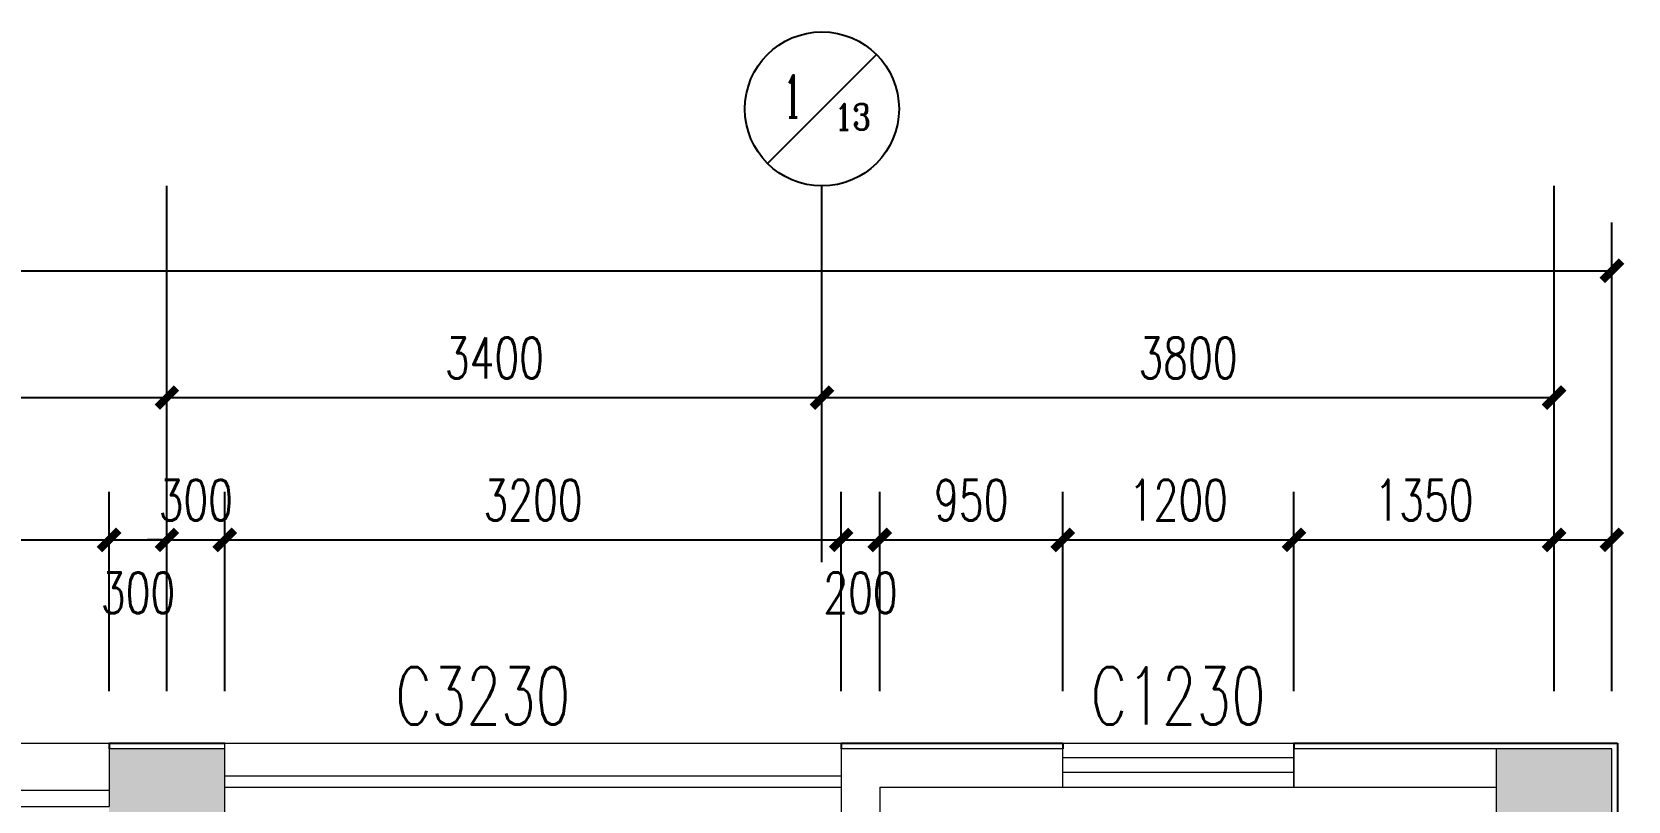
# Model space of a CAD drawing. Header units: millimetres. Extents: x 164760 to 3716174, y -1766400 to 11969.
# Drawn here: x 3569716 to 3578001, y -1697872 to -1693877 of the extents above; entities that cross this region are included whole.
import ezdxf
from ezdxf.enums import TextEntityAlignment as Align

# ---------------------------------------------------------------- set-up
doc = ezdxf.new("R2010")
doc.units = ezdxf.units.MM
doc.header["$LTSCALE"] = 1000
doc.layers.get('0').update_dxf_attribs({"color": 253, "linetype": 'CONTINUOUS'})
doc.layers.get('Defpoints').update_dxf_attribs({"color": 250, "linetype": 'CONTINUOUS', "lineweight": 0})
for name, color, linetype in [('AXIS', 253, 'CONTINUOUS'), ('AXIS_TEXT', 253, 'CONTINUOUS'), ('PUB_DIM', 253, 'CONTINUOUS'), ('SURFACE', 253, 'CONTINUOUS'), ('WINDOW_TEXT', 253, 'CONTINUOUS')]:
    doc.layers.add(name, color=color, linetype=linetype)
for name, color, linetype, lineweight in [('COLUMN', 253, 'CONTINUOUS', 0), ('PUB_HATCH', 253, 'CONTINUOUS', 0), ('WALL', 253, 'CONTINUOUS', 0), ('WINDOW', 253, 'CONTINUOUS', 0)]:
    doc.layers.add(name, color=color, linetype=linetype, lineweight=lineweight)
doc.styles.add('_TCH_AXIS', font='COMPLEX', dxfattribs={"bigfont": 'GBCBIG'})
doc.styles.add('_TCH_DIM_T3', font='SIMPLEX', dxfattribs={"width": 0.705882, "bigfont": 'GBCBIG'})
doc.styles.add('_TCH_WINDOW', font='SIMPLEX', dxfattribs={"bigfont": 'GBCBIG'})
doc.dimstyles.new('_TCH_ARCH&&100', dxfattribs={"dimtxt": 212.5, "dimasz": 100, "dimexe": 250, "dimexo": 300, "dimgap": 100, "dimtad": 1, "dimdec": 0, "dimzin": 0, "dimdsep": 46, "dimtxsty": '_TCH_DIM_T3', "dimblk": 'ARCHTICK', "dimcen": 0.09, "dimclrt": 7, "dimazin": 2, "dimtfac": 1, "dimtdec": 0, "dimtix": 1, "dimtmove": 2, "dimatfit": 3, "dimtolj": 1, "dimtzin": 0, "dimarcsym": 0})

# ---------------------------------------------------------------- blocks, each defined once
blk = doc.blocks.new('_ArchTick')
at = {"color": 2, "linetype": 'ByBlock', "const_width": 0.4}
blk.add_lwpolyline([(-0.5, -0.5), (0.5, 0.5)], dxfattribs=at)
blk = doc.blocks.new('*D590')
at = {"layer": 'AXIS', "color": 0, "lineweight": -2, "transparency": 16777216}
for p, q in [((3483716.8, -1696637.6), (3483716.8, -1694867.8)), ((3577916.8, -1696637.6), (3577916.8, -1694867.8)), ((3483716.8, -1695117.8), (3577916.8, -1695117.8))]:
    blk.add_line(p, q, dxfattribs=at)
at = {"layer": 'Defpoints', "color": 0, "transparency": 16777216}
for p in [(3577916.8, -1695117.8), (3483716.8, -1696937.6), (3577916.8, -1696937.6)]:
    blk.add_point(p, dxfattribs=at)
at = {"layer": 'AXIS', "color": 0, "lineweight": -2, "transparency": 16777216, "xscale": 100, "yscale": 100, "zscale": 100, "rotation": 180}
blk.add_blockref('_ArchTick', (3483716.8, -1695117.8), dxfattribs=at)
at = {"layer": 'AXIS', "color": 0, "lineweight": -2, "transparency": 16777216, "xscale": 100, "yscale": 100, "zscale": 100}
blk.add_blockref('_ArchTick', (3577916.8, -1695117.8), dxfattribs=at)
at = {"layer": 'AXIS', "color": 7, "transparency": 16777216, "insert": (3530816.8, -1694911.5), "char_height": 212.5, "attachment_point": 5, "style": '_TCH_DIM_T3'}
blk.add_mtext('\\A1;94200', dxfattribs=at)
blk = doc.blocks.new('*D430')
at = {"layer": 'Defpoints', "color": 0, "transparency": 16777216}
for p in [(3570116.8, -1696515.6), (3566916.8, -1697600.6), (3570116.8, -1697600.6)]:
    blk.add_point(p, dxfattribs=at)
at = {"layer": 'PUB_DIM', "color": 0, "lineweight": -2, "transparency": 16777216}
for p, q in [((3566916.8, -1697300.6), (3566916.8, -1696265.6)), ((3570116.8, -1697300.6), (3570116.8, -1696265.6)), ((3566916.8, -1696515.6), (3570116.8, -1696515.6))]:
    blk.add_line(p, q, dxfattribs=at)
at = {"layer": 'PUB_DIM', "color": 0, "lineweight": -2, "transparency": 16777216, "xscale": 100, "yscale": 100, "zscale": 100, "rotation": 180}
blk.add_blockref('_ArchTick', (3566916.8, -1696515.6), dxfattribs=at)
at = {"layer": 'PUB_DIM', "color": 0, "lineweight": -2, "transparency": 16777216, "xscale": 100, "yscale": 100, "zscale": 100}
blk.add_blockref('_ArchTick', (3570116.8, -1696515.6), dxfattribs=at)
at = {"layer": 'PUB_DIM', "color": 7, "transparency": 16777216, "insert": (3568516.8, -1696309.3), "char_height": 212.5, "attachment_point": 5, "style": '_TCH_DIM_T3'}
blk.add_mtext('\\A1;3200', dxfattribs=at)
blk = doc.blocks.new('*D431')
at = {"layer": 'Defpoints', "color": 0, "transparency": 16777216}
for p in [(3570416.8, -1696515.6), (3570116.8, -1697600.6), (3570416.8, -1697600.6)]:
    blk.add_point(p, dxfattribs=at)
at = {"layer": 'PUB_DIM', "color": 0, "lineweight": -2, "transparency": 16777216}
for p, q in [((3570116.8, -1697300.6), (3570116.8, -1696265.6)), ((3570416.8, -1697300.6), (3570416.8, -1696265.6)), ((3570116.8, -1696515.6), (3570416.8, -1696515.6))]:
    blk.add_line(p, q, dxfattribs=at)
at = {"layer": 'PUB_DIM', "color": 0, "lineweight": -2, "transparency": 16777216, "xscale": 100, "yscale": 100, "zscale": 100, "rotation": 180}
blk.add_blockref('_ArchTick', (3570116.8, -1696515.6), dxfattribs=at)
at = {"layer": 'PUB_DIM', "color": 0, "lineweight": -2, "transparency": 16777216, "xscale": 100, "yscale": 100, "zscale": 100}
blk.add_blockref('_ArchTick', (3570416.8, -1696515.6), dxfattribs=at)
at = {"layer": 'PUB_DIM', "color": 7, "transparency": 16777216, "insert": (3570266.8, -1696790.6), "char_height": 212.5, "attachment_point": 5, "style": '_TCH_DIM_T3'}
blk.add_mtext('\\A1;300', dxfattribs=at)
blk = doc.blocks.new('*D432')
at = {"layer": 'Defpoints', "color": 0, "transparency": 16777216}
for p in [(3570716.8, -1696515.6), (3570416.8, -1697600.6), (3570716.8, -1697600.6)]:
    blk.add_point(p, dxfattribs=at)
at = {"layer": 'PUB_DIM', "color": 0, "lineweight": -2, "transparency": 16777216}
for p, q in [((3570416.8, -1697300.6), (3570416.8, -1696265.6)), ((3570716.8, -1697300.6), (3570716.8, -1696265.6)), ((3570416.8, -1696515.6), (3570316.8, -1696515.6)), ((3570416.8, -1696515.6), (3570716.8, -1696515.6)), ((3570716.8, -1696515.6), (3570816.8, -1696515.6))]:
    blk.add_line(p, q, dxfattribs=at)
at = {"layer": 'PUB_DIM', "color": 0, "lineweight": -2, "transparency": 16777216, "xscale": 100, "yscale": 100, "zscale": 100}
blk.add_blockref('_ArchTick', (3570416.8, -1696515.6), dxfattribs=at)
at = {"layer": 'PUB_DIM', "color": 0, "lineweight": -2, "transparency": 16777216, "xscale": 100, "yscale": 100, "zscale": 100, "rotation": 180}
blk.add_blockref('_ArchTick', (3570716.8, -1696515.6), dxfattribs=at)
at = {"layer": 'PUB_DIM', "color": 7, "transparency": 16777216, "insert": (3570566.8, -1696309.3), "char_height": 212.5, "attachment_point": 5, "style": '_TCH_DIM_T3'}
blk.add_mtext('\\A1;300', dxfattribs=at)
blk = doc.blocks.new('*D433')
at = {"layer": 'Defpoints', "color": 0, "transparency": 16777216}
for p in [(3573916.8, -1696515.6), (3570716.8, -1697600.6), (3573916.8, -1697600.6)]:
    blk.add_point(p, dxfattribs=at)
at = {"layer": 'PUB_DIM', "color": 0, "lineweight": -2, "transparency": 16777216}
for p, q in [((3570716.8, -1697300.6), (3570716.8, -1696265.6)), ((3573916.8, -1697300.6), (3573916.8, -1696265.6)), ((3570716.8, -1696515.6), (3573916.8, -1696515.6))]:
    blk.add_line(p, q, dxfattribs=at)
at = {"layer": 'PUB_DIM', "color": 0, "lineweight": -2, "transparency": 16777216, "xscale": 100, "yscale": 100, "zscale": 100, "rotation": 180}
blk.add_blockref('_ArchTick', (3570716.8, -1696515.6), dxfattribs=at)
at = {"layer": 'PUB_DIM', "color": 0, "lineweight": -2, "transparency": 16777216, "xscale": 100, "yscale": 100, "zscale": 100}
blk.add_blockref('_ArchTick', (3573916.8, -1696515.6), dxfattribs=at)
at = {"layer": 'PUB_DIM', "color": 7, "transparency": 16777216, "insert": (3572316.8, -1696309.3), "char_height": 212.5, "attachment_point": 5, "style": '_TCH_DIM_T3'}
blk.add_mtext('\\A1;3200', dxfattribs=at)
blk = doc.blocks.new('*D434')
at = {"layer": 'Defpoints', "color": 0, "transparency": 16777216}
for p in [(3574116.8, -1696515.6), (3573916.8, -1697600.6), (3574116.8, -1697600.6)]:
    blk.add_point(p, dxfattribs=at)
at = {"layer": 'PUB_DIM', "color": 0, "lineweight": -2, "transparency": 16777216}
for p, q in [((3573916.8, -1697300.6), (3573916.8, -1696265.6)), ((3574116.8, -1697300.6), (3574116.8, -1696265.6)), ((3573916.8, -1696515.6), (3574116.8, -1696515.6))]:
    blk.add_line(p, q, dxfattribs=at)
at = {"layer": 'PUB_DIM', "color": 0, "lineweight": -2, "transparency": 16777216, "xscale": 100, "yscale": 100, "zscale": 100, "rotation": 180}
blk.add_blockref('_ArchTick', (3573916.8, -1696515.6), dxfattribs=at)
at = {"layer": 'PUB_DIM', "color": 0, "lineweight": -2, "transparency": 16777216, "xscale": 100, "yscale": 100, "zscale": 100}
blk.add_blockref('_ArchTick', (3574116.8, -1696515.6), dxfattribs=at)
at = {"layer": 'PUB_DIM', "color": 7, "transparency": 16777216, "insert": (3574016.8, -1696790.6), "char_height": 212.5, "attachment_point": 5, "style": '_TCH_DIM_T3'}
blk.add_mtext('\\A1;200', dxfattribs=at)
blk = doc.blocks.new('*D435')
at = {"layer": 'Defpoints', "color": 0, "transparency": 16777216}
for p in [(3575066.8, -1696515.6), (3574116.8, -1697600.6), (3575066.8, -1697600.6)]:
    blk.add_point(p, dxfattribs=at)
at = {"layer": 'PUB_DIM', "color": 0, "lineweight": -2, "transparency": 16777216}
for p, q in [((3574116.8, -1697300.6), (3574116.8, -1696265.6)), ((3575066.8, -1697300.6), (3575066.8, -1696265.6)), ((3574116.8, -1696515.6), (3575066.8, -1696515.6))]:
    blk.add_line(p, q, dxfattribs=at)
at = {"layer": 'PUB_DIM', "color": 0, "lineweight": -2, "transparency": 16777216, "xscale": 100, "yscale": 100, "zscale": 100, "rotation": 180}
blk.add_blockref('_ArchTick', (3574116.8, -1696515.6), dxfattribs=at)
at = {"layer": 'PUB_DIM', "color": 0, "lineweight": -2, "transparency": 16777216, "xscale": 100, "yscale": 100, "zscale": 100}
blk.add_blockref('_ArchTick', (3575066.8, -1696515.6), dxfattribs=at)
at = {"layer": 'PUB_DIM', "color": 7, "transparency": 16777216, "insert": (3574591.8, -1696309.3), "char_height": 212.5, "attachment_point": 5, "style": '_TCH_DIM_T3'}
blk.add_mtext('\\A1;950', dxfattribs=at)
blk = doc.blocks.new('*D436')
at = {"layer": 'Defpoints', "color": 0, "transparency": 16777216}
for p in [(3576266.8, -1696515.6), (3575066.8, -1697600.6), (3576266.8, -1697600.6)]:
    blk.add_point(p, dxfattribs=at)
at = {"layer": 'PUB_DIM', "color": 0, "lineweight": -2, "transparency": 16777216}
for p, q in [((3575066.8, -1697300.6), (3575066.8, -1696265.6)), ((3576266.8, -1697300.6), (3576266.8, -1696265.6)), ((3575066.8, -1696515.6), (3576266.8, -1696515.6))]:
    blk.add_line(p, q, dxfattribs=at)
at = {"layer": 'PUB_DIM', "color": 0, "lineweight": -2, "transparency": 16777216, "xscale": 100, "yscale": 100, "zscale": 100, "rotation": 180}
blk.add_blockref('_ArchTick', (3575066.8, -1696515.6), dxfattribs=at)
at = {"layer": 'PUB_DIM', "color": 0, "lineweight": -2, "transparency": 16777216, "xscale": 100, "yscale": 100, "zscale": 100}
blk.add_blockref('_ArchTick', (3576266.8, -1696515.6), dxfattribs=at)
at = {"layer": 'PUB_DIM', "color": 7, "transparency": 16777216, "insert": (3575666.8, -1696309.3), "char_height": 212.5, "attachment_point": 5, "style": '_TCH_DIM_T3'}
blk.add_mtext('\\A1;1200', dxfattribs=at)
blk = doc.blocks.new('*D437')
at = {"layer": 'Defpoints', "color": 0, "transparency": 16777216}
for p in [(3577616.8, -1696515.6), (3576266.8, -1697600.6), (3577616.8, -1697600.6)]:
    blk.add_point(p, dxfattribs=at)
at = {"layer": 'PUB_DIM', "color": 0, "lineweight": -2, "transparency": 16777216}
for p, q in [((3576266.8, -1697300.6), (3576266.8, -1696265.6)), ((3577616.8, -1697300.6), (3577616.8, -1696265.6)), ((3576266.8, -1696515.6), (3577616.8, -1696515.6))]:
    blk.add_line(p, q, dxfattribs=at)
at = {"layer": 'PUB_DIM', "color": 0, "lineweight": -2, "transparency": 16777216, "xscale": 100, "yscale": 100, "zscale": 100, "rotation": 180}
blk.add_blockref('_ArchTick', (3576266.8, -1696515.6), dxfattribs=at)
at = {"layer": 'PUB_DIM', "color": 0, "lineweight": -2, "transparency": 16777216, "xscale": 100, "yscale": 100, "zscale": 100}
blk.add_blockref('_ArchTick', (3577616.8, -1696515.6), dxfattribs=at)
at = {"layer": 'PUB_DIM', "color": 7, "transparency": 16777216, "insert": (3576941.8, -1696309.3), "char_height": 212.5, "attachment_point": 5, "style": '_TCH_DIM_T3'}
blk.add_mtext('\\A1;1350', dxfattribs=at)
blk = doc.blocks.new('*D438')
at = {"layer": 'Defpoints', "color": 0, "transparency": 16777216}
for p in [(3577916.8, -1696515.6), (3577616.8, -1697600.6), (3577916.8, -1697600.6)]:
    blk.add_point(p, dxfattribs=at)
at = {"layer": 'PUB_DIM', "color": 0, "lineweight": -2, "transparency": 16777216}
for p, q in [((3577616.8, -1697300.6), (3577616.8, -1696265.6)), ((3577916.8, -1697300.6), (3577916.8, -1696265.6)), ((3577616.8, -1696515.6), (3577916.8, -1696515.6))]:
    blk.add_line(p, q, dxfattribs=at)
at = {"layer": 'PUB_DIM', "color": 0, "lineweight": -2, "transparency": 16777216, "xscale": 100, "yscale": 100, "zscale": 100, "rotation": 180}
blk.add_blockref('_ArchTick', (3577616.8, -1696515.6), dxfattribs=at)
at = {"layer": 'PUB_DIM', "color": 0, "lineweight": -2, "transparency": 16777216, "xscale": 100, "yscale": 100, "zscale": 100}
blk.add_blockref('_ArchTick', (3577916.8, -1696515.6), dxfattribs=at)
at = {"layer": 'PUB_DIM', "color": 7, "transparency": 16777216, "insert": (3578286.8, -1696170.6), "char_height": 212.5, "attachment_point": 5, "style": '_TCH_DIM_T3'}
blk.add_mtext('\\A1;300', dxfattribs=at)
blk = doc.blocks.new('*D439')
at = {"layer": 'AXIS', "color": 0, "lineweight": -2, "transparency": 16777216}
for p, q in [((3573816.8, -1696632), (3573816.8, -1695526.7)), ((3577616.8, -1696632), (3577616.8, -1695526.7)), ((3573816.8, -1695776.7), (3577616.8, -1695776.7))]:
    blk.add_line(p, q, dxfattribs=at)
at = {"layer": 'Defpoints', "color": 0, "transparency": 16777216}
for p in [(3577616.8, -1695776.7), (3573816.8, -1696932), (3577616.8, -1696932)]:
    blk.add_point(p, dxfattribs=at)
at = {"layer": 'AXIS', "color": 0, "lineweight": -2, "transparency": 16777216, "xscale": 100, "yscale": 100, "zscale": 100, "rotation": 180}
blk.add_blockref('_ArchTick', (3573816.8, -1695776.7), dxfattribs=at)
at = {"layer": 'AXIS', "color": 0, "lineweight": -2, "transparency": 16777216, "xscale": 100, "yscale": 100, "zscale": 100}
blk.add_blockref('_ArchTick', (3577616.8, -1695776.7), dxfattribs=at)
at = {"layer": 'AXIS', "color": 7, "transparency": 16777216, "insert": (3575716.8, -1695570.4), "char_height": 212.5, "attachment_point": 5, "style": '_TCH_DIM_T3'}
blk.add_mtext('\\A1;3800', dxfattribs=at)
blk = doc.blocks.new('*D440')
at = {"layer": 'AXIS', "color": 0, "lineweight": -2, "transparency": 16777216}
for p, q in [((3570416.8, -1696632), (3570416.8, -1695526.7)), ((3573816.8, -1696632), (3573816.8, -1695526.7)), ((3570416.8, -1695776.7), (3573816.8, -1695776.7))]:
    blk.add_line(p, q, dxfattribs=at)
at = {"layer": 'Defpoints', "color": 0, "transparency": 16777216}
for p in [(3573816.8, -1695776.7), (3570416.8, -1696932), (3573816.8, -1696932)]:
    blk.add_point(p, dxfattribs=at)
at = {"layer": 'AXIS', "color": 0, "lineweight": -2, "transparency": 16777216, "xscale": 100, "yscale": 100, "zscale": 100, "rotation": 180}
blk.add_blockref('_ArchTick', (3570416.8, -1695776.7), dxfattribs=at)
at = {"layer": 'AXIS', "color": 0, "lineweight": -2, "transparency": 16777216, "xscale": 100, "yscale": 100, "zscale": 100}
blk.add_blockref('_ArchTick', (3573816.8, -1695776.7), dxfattribs=at)
at = {"layer": 'AXIS', "color": 7, "transparency": 16777216, "insert": (3572116.8, -1695570.4), "char_height": 212.5, "attachment_point": 5, "style": '_TCH_DIM_T3'}
blk.add_mtext('\\A1;3400', dxfattribs=at)
blk = doc.blocks.new('*D441')
at = {"layer": 'AXIS', "color": 0, "lineweight": -2, "transparency": 16777216}
for p, q in [((3563216.8, -1696632), (3563216.8, -1695526.7)), ((3570416.8, -1696632), (3570416.8, -1695526.7)), ((3563216.8, -1695776.7), (3570416.8, -1695776.7))]:
    blk.add_line(p, q, dxfattribs=at)
at = {"layer": 'Defpoints', "color": 0, "transparency": 16777216}
for p in [(3570416.8, -1695776.7), (3563216.8, -1696932), (3570416.8, -1696932)]:
    blk.add_point(p, dxfattribs=at)
at = {"layer": 'AXIS', "color": 0, "lineweight": -2, "transparency": 16777216, "xscale": 100, "yscale": 100, "zscale": 100, "rotation": 180}
blk.add_blockref('_ArchTick', (3563216.8, -1695776.7), dxfattribs=at)
at = {"layer": 'AXIS', "color": 0, "lineweight": -2, "transparency": 16777216, "xscale": 100, "yscale": 100, "zscale": 100}
blk.add_blockref('_ArchTick', (3570416.8, -1695776.7), dxfattribs=at)
at = {"layer": 'AXIS', "color": 7, "transparency": 16777216, "insert": (3566816.8, -1695570.4), "char_height": 212.5, "attachment_point": 5, "style": '_TCH_DIM_T3'}
blk.add_mtext('\\A1;7200', dxfattribs=at)
blk = doc.blocks.new('$WINLIB2D$00000004')
for p, q in [((-0.5, 0.5), (0.5, 0.5)), ((-0.5, 0.5), (-0.5, -0.5)), ((0.5, -0.5), (0.5, 0.5)), ((-0.5, 0.2406), (0.5, 0.2406)), ((-0.5, -0.5), (0.5, -0.5))]:
    blk.add_line(p, q)
blk = doc.blocks.new('$TCHSYS$WIN2D')
for p, q in [((-0.5, 0.5), (0.5, 0.5)), ((-0.5, 0.5), (-0.5, -0.5)), ((0.5, 0.5), (0.5, -0.5)), ((0.5, 0.1667), (-0.5, 0.1667)), ((0.5, -0.1667), (-0.5, -0.1667)), ((-0.5, -0.5), (0.5, -0.5))]:
    blk.add_line(p, q)

msp = doc.modelspace()

# ---------------------------------------------------------------- hatches: boundary and pattern name
at = {"layer": 'PUB_HATCH'}
for points in [[(3570116.8, -1698200.6), (3570716.8, -1698200.6), (3570716.8, -1697600.6), (3570116.8, -1697600.6)], [(3577316.8, -1698200.6), (3577916.8, -1698200.6), (3577916.8, -1697600.6), (3577316.8, -1697600.6)]]:
    msp.add_hatch(color=256, dxfattribs=at).paths.add_polyline_path(points)

# ---------------------------------------------------------------- linework, layer by layer
at = {"layer": 'AXIS'}
for p, q in [((3573534, -1694560.3), (3574099.7, -1693994.6)), ((3570416.8, -1696274.7), (3570416.8, -1694677.5)), ((3573816.8, -1696274.7), (3573816.8, -1694677.5)), ((3577616.8, -1696274.7), (3577616.8, -1694677.5))]:
    msp.add_line(p, q, dxfattribs=at)
msp.add_circle((3573816.8, -1694277.5), 400, dxfattribs=at)
at = {"layer": 'COLUMN'}
for p, q in [((3570716.8, -1697600.6), (3570116.8, -1697600.6)), ((3570716.8, -1698200.6), (3570716.8, -1697600.6)), ((3577916.8, -1697600.6), (3577316.8, -1697600.6)), ((3577316.8, -1697600.6), (3577316.8, -1698200.6)), ((3577916.8, -1698200.6), (3577916.8, -1697600.6))]:
    msp.add_line(p, q, dxfattribs=at)
at = {"layer": 'SURFACE'}
for p, q in [((3570116.8, -1697570.6), (3570116.8, -1697600.6)), ((3570116.8, -1697570.6), (3570716.8, -1697570.6)), ((3573916.8, -1697570.6), (3573916.8, -1697600.6)), ((3573916.8, -1697570.6), (3574016.8, -1697570.6)), ((3574016.8, -1697570.6), (3575066.8, -1697570.6)), ((3575066.8, -1697570.6), (3575066.8, -1697600.6)), ((3576266.8, -1697570.6), (3576266.8, -1697600.6)), ((3576266.8, -1697570.6), (3577946.8, -1697570.6)), ((3577946.8, -1697570.6), (3577946.8, -1702700.6))]:
    msp.add_line(p, q, dxfattribs=at)
at = {"layer": 'WALL'}
for p, q in [((3574016.8, -1697600.6), (3573916.8, -1697600.6)), ((3573916.8, -1697600.6), (3573916.8, -1697800.6)), ((3575066.8, -1697600.6), (3574016.8, -1697600.6)), ((3575066.8, -1697800.6), (3575066.8, -1697600.6)), ((3577316.8, -1697600.6), (3576266.8, -1697600.6)), ((3576266.8, -1697600.6), (3576266.8, -1697800.6)), ((3573916.8, -1697800.6), (3573916.8, -1703600.6)), ((3574116.8, -1697800.6), (3574116.8, -1703600.6)), ((3574116.8, -1697800.6), (3575066.8, -1697800.6)), ((3576266.8, -1697800.6), (3577316.8, -1697800.6))]:
    msp.add_line(p, q, dxfattribs=at)

# ---------------------------------------------------------------- block references
at = {"layer": 'WINDOW'}
ref = msp.add_blockref('$WINLIB2D$00000004', (3568516.8, -1697735.6), dxfattribs=dict(at, xscale=3200, yscale=-330, zscale=3200))
ref.add_attrib('A', 'C3230', (3568585.8, -1697474.3), dxfattribs={"layer": 'WINDOW_TEXT', "height": 297.5, "style": '_TCH_WINDOW', "width": 0.705882})
ref = msp.add_blockref('$WINLIB2D$00000004', (3572316.8, -1697685.6), dxfattribs=dict(at, xscale=3200, yscale=-230, zscale=3200))
ref.add_attrib('A', 'C3230', (3571602, -1697474.3), dxfattribs={"layer": 'WINDOW_TEXT', "height": 297.5, "style": '_TCH_WINDOW', "width": 0.705882})
ref = msp.add_blockref('$TCHSYS$WIN2D', (3575666.8, -1697685.6), dxfattribs=dict(at, xscale=1200, yscale=-230, zscale=1200))
ref.add_attrib('A', 'C1230', (3575211.8, -1697474.3), dxfattribs={"layer": 'WINDOW_TEXT', "height": 297.5, "style": '_TCH_WINDOW', "width": 0.705882})

# ---------------------------------------------------------------- texts
at = {"layer": 'AXIS_TEXT', "color": 7, "style": '_TCH_AXIS'}
for s, height, p, p2 in [('1', 218.6, (3573617.6, -1694321.2), (3573711.3, -1694321.2)), ('13', 135.29, (3573882.2, -1694385.7), (3574069, -1694385.7))]:
    msp.add_text(s, height=height, dxfattribs=at).set_placement(p, p2, align=Align.FIT)

# ---------------------------------------------------------------- dimensions: what is measured, and where the dimension line sits
at = {"layer": 'AXIS'}
for p1, p2, distance, picture, middle in [((3483716.8, -1696937.6), (3577916.8, -1696937.6), 1819.8, '*D590', (3530816.8, -1694911.5)), ((3563216.8, -1696932), (3570416.8, -1696932), 1155.3, '*D441', (3566816.8, -1695570.4)), ((3570416.8, -1696932), (3573816.8, -1696932), 1155.3, '*D440', (3572116.8, -1695570.4)), ((3573816.8, -1696932), (3577616.8, -1696932), 1155.3, '*D439', (3575716.8, -1695570.4))]:
    dim = msp.add_aligned_dim(p1=p1, p2=p2, distance=distance, dimstyle='_TCH_ARCH&&100', dxfattribs=at)
    dim.commit()
    dim.dimension.update_dxf_attribs({"geometry": picture, "text_midpoint": middle})
at = {"layer": 'PUB_DIM'}
for base, p1, p2, picture, middle in [((3577916.8, -1696515.6), (3577616.8, -1697600.6), (3577916.8, -1697600.6), '*D438', (3578286.8, -1696170.6)), ((3570416.8, -1696515.6), (3570116.8, -1697600.6), (3570416.8, -1697600.6), '*D431', (3570266.8, -1696790.6)), ((3574116.8, -1696515.6), (3573916.8, -1697600.6), (3574116.8, -1697600.6), '*D434', (3574016.8, -1696790.6))]:
    dim = msp.add_linear_dim(base=base, p1=p1, p2=p2, angle=0, dimstyle='_TCH_ARCH&&100', dxfattribs=at)
    dim.commit()
    dim.dimension.update_dxf_attribs({"geometry": picture, "text_midpoint": middle, "dimtype": 129})
for p1, p2, picture, middle in [((3566916.8, -1697600.6), (3570116.8, -1697600.6), '*D430', (3568516.8, -1696309.3)), ((3570416.8, -1697600.6), (3570716.8, -1697600.6), '*D432', (3570566.8, -1696309.3)), ((3570716.8, -1697600.6), (3573916.8, -1697600.6), '*D433', (3572316.8, -1696309.3)), ((3574116.8, -1697600.6), (3575066.8, -1697600.6), '*D435', (3574591.8, -1696309.3)), ((3575066.8, -1697600.6), (3576266.8, -1697600.6), '*D436', (3575666.8, -1696309.3)), ((3576266.8, -1697600.6), (3577616.8, -1697600.6), '*D437', (3576941.8, -1696309.3))]:
    dim = msp.add_aligned_dim(p1=p1, p2=p2, distance=1085, dimstyle='_TCH_ARCH&&100', dxfattribs=at)
    dim.commit()
    dim.dimension.update_dxf_attribs({"geometry": picture, "text_midpoint": middle})

doc.saveas('drawing.dxf')
